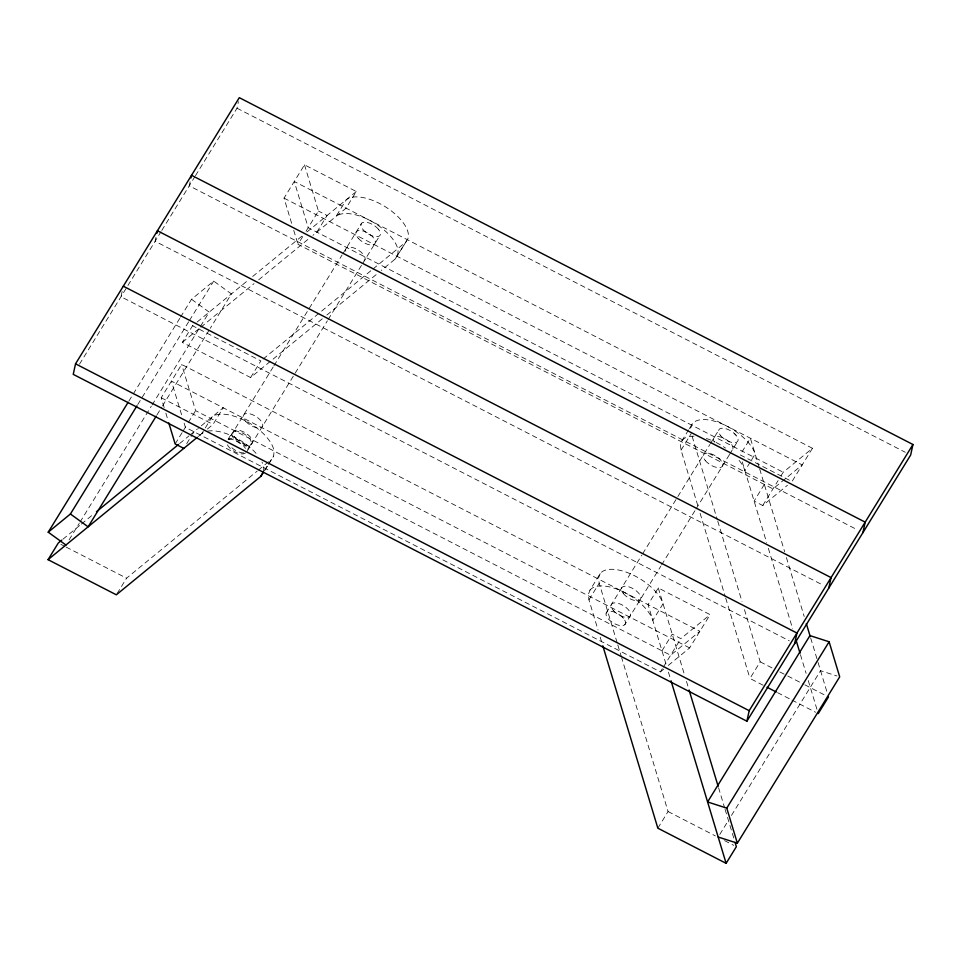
<?xml version="1.0" encoding="UTF-8"?>
<svg xmlns="http://www.w3.org/2000/svg" width="961" height="961" viewBox="0 0 961 961"><rect width="100%" height="100%" fill="white"/><g stroke="black" fill="none" stroke-linecap="round" stroke-linejoin="round"><path stroke-width="0.72" stroke-dasharray="4.8 3.6" d="M263.506 471.563L263.819 467.815A36.806 17.166 31.6 0 0 261.993 462.061M268.539 464.367L273.657 456.055L274.053 451.177A36.806 17.166 31.6 0 0 247.313 421.843A36.806 17.166 31.6 0 0 212.045 416.99L201.81 433.627A36.806 17.166 31.6 0 1 206.399 431.417M397.698 255.422L398.094 250.545A36.806 17.166 31.6 0 0 371.366 221.21A36.806 17.166 31.6 0 0 336.086 216.357L346.32 199.72A36.806 17.166 31.6 0 1 381.601 204.573A36.806 17.166 31.6 0 1 408.329 233.907L407.932 238.784L395.115 259.098L381.241 270.461M122.155 291.459L121.014 296.733L789.317 640.819M155.982 237.331L155.129 241.271L823.433 585.369M190.098 181.881L189.245 185.821L857.56 529.919M195.479 175.695L237.007 108.197L238.436 101.614M589.922 590.27A36.806 17.166 31.6 0 1 622.764 591.616A36.806 17.166 31.6 0 1 652.819 620.398L663.054 603.76A36.806 17.166 31.6 0 0 632.999 574.978A36.806 17.166 31.6 0 0 600.157 573.633L589.922 590.27L588.324 594.523L588.949 599.844L598.042 630.008M600.157 573.633L598.559 577.897L599.183 583.219L617.382 643.522M688.617 429.855L682.034 440.546L680.436 444.811L681.061 450.132L698.395 507.576M690.671 428.174L692.268 423.909A36.806 17.166 31.6 0 1 725.111 425.255A36.806 17.166 31.6 0 1 755.166 454.036L750.781 461.172M79.511 364.171L161.004 231.721M161.784 230.448L194.699 176.968M128.858 401.109L179.755 318.379M180.536 317.106L191.503 299.291L213.69 281.105L231.409 293.922L210.267 328.29M137.747 404.545L188.644 321.827M189.425 320.554L213.69 281.105M322.283 318.8L250.605 377.553L182.338 342.392L192.572 325.755L196.032 322.92M69.048 539.914L79.234 523.373M80.015 522.099L151.273 406.287M152.054 405.013L209.21 312.109L191.503 299.291M164.163 407.548L161.208 397.746L181.677 364.471L699.872 631.281L670.634 655.246L195.624 410.671L181.677 364.471M291.639 223.324L284.036 198.122L304.505 164.848L356.315 191.527L346.08 208.165L312.962 235.313M157.015 414.828L161.712 407.188M162.505 405.914L209.486 329.551M175.154 443.946L182.458 432.066M183.191 430.876L187.575 423.753M188.308 422.564L195.624 410.671M284.036 198.122L802.219 464.92L772.98 488.897L297.97 244.322L303.087 236.01M306.018 231.253L318.439 211.048L304.505 164.848M186.71 443.646L191.828 435.321M192.56 434.132L194.026 431.753M316.842 232.13L327.076 215.504L318.439 211.048M207.408 429.038L213.03 424.426L223.264 407.788L198.17 428.366M117.062 593.622L126.564 578.174L257.2 471.094M250.605 377.553L260.851 360.916L192.572 325.755M228.081 439.297L232.466 432.162M273.188 366.97L228.574 439.477A11.039 5.153 31.6 0 1 243.517 443.61L245.343 445.484A11.039 5.153 31.6 0 1 247.349 449.135M273.969 365.697L308.409 309.718M309.19 308.445L342.068 255.013M342.849 253.74L361.636 223.216M247.722 449.304L250.641 444.547A11.039 5.153 31.6 0 0 240.154 431.982A11.039 5.153 31.6 0 0 233.871 438.54A11.039 5.153 31.6 0 0 250.641 444.547M246.749 451.862L327.365 320.83M328.145 319.569L361.804 264.864M362.585 263.59L379.811 235.601M264.491 470.422L268.143 464.475M268.876 463.286L273.657 456.055M264.876 470.313L267.807 465.556M395.115 259.098L407.932 238.784M689.349 428.666L692.268 423.909M588.949 599.844L599.183 583.219M681.061 450.132L691.295 433.495M606.139 613.13L641.864 555.062M642.645 553.788L709.879 444.499M710.491 443.514L719.26 429.255M624.854 624.638A11.039 5.153 31.6 0 0 614.355 612.061A11.039 5.153 31.6 0 0 608.085 618.62A11.039 5.153 31.6 0 0 624.854 624.638L660.82 566.173M661.6 564.912L695.223 510.267M696.004 508.994L729.399 454.709M729.615 454.349L737.976 440.763M668.267 665.432L689.638 647.918L710.107 614.644L658.285 587.964L648.05 604.601L666.261 664.952M750.048 462.361L744.931 470.674A36.806 17.166 31.6 0 0 738.264 459.382M661.997 650.801L672.232 634.164L680.868 638.609L710.107 614.644M764.343 484.44L754.109 501.077L762.746 505.522L787.491 485.245M184.116 423.116L185.389 427.309L660.399 671.883L662.585 668.315M663.318 667.126L680.868 638.609M762.746 505.522L778.098 480.572M781.017 475.827L783.215 472.259L812.453 448.282L294.27 181.485L308.205 227.685L783.215 472.259M812.453 448.282L791.984 481.557L740.162 454.877L750.397 438.24L759.502 468.415M657.841 828.178L668.075 811.54L621.719 657.889M763.094 685.217L749.964 678.454L760.199 661.829L743.73 607.256M719.753 834.496L728.342 820.526M731.465 815.445L820.538 670.682L836.959 675.967M197.197 321.971L248.058 280.276M252.683 276.48L302.391 235.733M307.015 231.937L356.315 191.527M182.338 342.392L199.672 328.181M200.825 327.233L254.004 283.639M258.629 279.855L308.337 239.097M263.158 359.018L371.823 269.945M372.988 268.996L405.35 242.46M326.908 315.004L376.616 274.257M62.909 539.229L80.256 525.018M81.409 524.069L94.118 513.642M179.671 443.526L188.921 435.946M190.074 434.997L197.401 428.99M198.338 436.474L202.903 432.726M258.353 470.145L271.074 459.718M660.399 671.883L663.763 669.12M237.007 108.197L905.322 452.295M760.199 661.829L772.007 667.907M779.888 671.967L786.458 675.343M787.768 676.015L803.528 684.136M804.837 684.809L825.847 695.632M777.533 692.653L790.663 699.416M791.972 700.088L815.613 712.257M689.638 647.918L171.442 381.109L182.001 416.113M161.208 397.746L213.03 424.426M668.075 811.54L715.344 835.878M724.546 840.611L733.736 845.344M60.915 544.37L64.855 546.401M66.165 547.085L126.564 578.174M734.204 433.387L736.03 435.261M621.623 616.385L623.449 618.259M759.695 469.04L784.669 551.794M786.398 557.536L804.189 616.481M810.688 638.044L817.631 661.036M818.063 662.477L827.169 692.665M742.276 461.881L766.626 542.545M768.356 548.299L792.645 628.806M800.453 654.681L806.099 673.361M808.261 680.556L817.799 712.173M692.16 436.366L717.302 519.661M717.735 521.09L742 601.514M700.125 513.318L725.267 596.601M725.699 598.042L749.964 678.454M658.285 587.964L684.737 675.631M686.478 681.385L688.641 688.569M718.576 787.756L724.642 807.889M725.074 809.318L733.76 838.076M668.436 672.147L670.598 679.331M617.815 644.963L621.287 656.447M600.217 637.191L602.379 644.363M293.742 230.316L297.97 244.322M165.857 413.146L167.971 420.149M243.722 452.931A11.039 5.153 31.6 0 1 229.979 445.856M207.528 431.165A36.806 17.166 31.6 0 1 258.089 455.826M245.523 452.871A11.039 5.153 31.6 0 1 235.289 451.934A11.039 5.153 31.6 0 1 226.76 443.201M228.598 439.706A11.039 5.153 31.6 0 1 245.427 448.379M714.251 442.06A11.039 5.153 31.6 0 1 718.035 436.534A11.039 5.153 31.6 0 1 730.624 443.237A11.039 5.153 31.6 0 1 730.708 450.841M345.792 251.277A11.039 5.153 31.6 0 1 357.204 249.464A11.039 5.153 31.6 0 1 363.546 261.188M682.034 440.546A36.806 17.166 31.6 0 1 693.962 436.198M706.383 438.492A36.806 17.166 31.6 0 1 714.876 441.892M716.089 442.48A36.806 17.166 31.6 0 1 725.519 448.078M378.406 229.223L376.568 227.349A11.039 5.153 31.6 0 0 361.144 223.961A11.039 5.153 31.6 0 0 372.964 236.07A11.039 5.153 31.6 0 0 378.406 229.223M358.297 238.34A11.039 5.153 31.6 0 0 374.886 243.686A11.039 5.153 31.6 0 0 363.618 231.157A11.039 5.153 31.6 0 0 358.297 238.34M613.202 610.307A11.039 5.153 31.6 0 0 629.972 616.313A11.039 5.153 31.6 0 0 619.473 603.748A11.039 5.153 31.6 0 0 613.202 610.307M245.716 421.338A11.039 5.153 31.6 0 0 262.305 426.672A11.039 5.153 31.6 0 0 251.037 414.143A11.039 5.153 31.6 0 0 245.716 421.338M235.481 437.976A11.039 5.153 31.6 0 0 252.07 443.309A11.039 5.153 31.6 0 0 240.803 430.78A11.039 5.153 31.6 0 0 235.481 437.976M720.666 435.633A11.039 5.153 31.6 0 0 737.435 441.64A11.039 5.153 31.6 0 0 726.948 429.074A11.039 5.153 31.6 0 0 720.666 435.633M705.314 460.583A11.039 5.153 31.6 0 0 722.083 466.602A11.039 5.153 31.6 0 0 711.596 454.024A11.039 5.153 31.6 0 0 705.314 460.583M623.437 593.67A11.039 5.153 31.6 0 0 640.206 599.676A11.039 5.153 31.6 0 0 629.707 587.111A11.039 5.153 31.6 0 0 623.437 593.67"/><path stroke-width="1.44" d="M263.506 471.563L260.839 476.356L116.329 594.811L48.05 559.662L58.285 543.025L61.756 540.178M75.535 363.835L73.24 374.358L746.889 721.206L910.656 455.034L912.95 444.511L239.301 97.662L75.535 363.835L749.184 710.684L746.889 721.206M156.847 233.379L157.424 230.748L831.073 577.597L828.778 588.12M190.963 177.929L191.539 175.298L865.188 522.147L862.894 532.67M794.663 643.57L796.957 633.047L123.308 286.198M65.925 545.007L48.218 532.19L128.077 402.383M48.218 532.19L70.405 514.003L136.967 405.818M156.235 416.101L88.112 526.82L70.405 514.003M260.839 476.356L263.026 472.8M749.184 710.684L912.95 444.511M726.768 808.129L829.115 641.78L809.955 635.617L707.608 801.967L726.768 808.129L737.351 843.193L718.191 837.031M737.351 843.193L839.698 676.844L829.115 641.78M602.811 645.804L657.841 828.178L726.12 863.338L736.354 846.701L735.057 842.389M818.243 713.615L828.478 696.977M96.436 511.757L178.518 444.475M48.05 559.662L197.281 437.327M767.034 687.247L776.224 691.98M183.791 448.391L175.154 443.946L168.812 422.948M806.351 623.665L810.255 636.602M796.116 640.302L800.02 653.24M689.073 690.01L718.143 786.326M671.03 680.772L726.12 863.338"/></g></svg>
